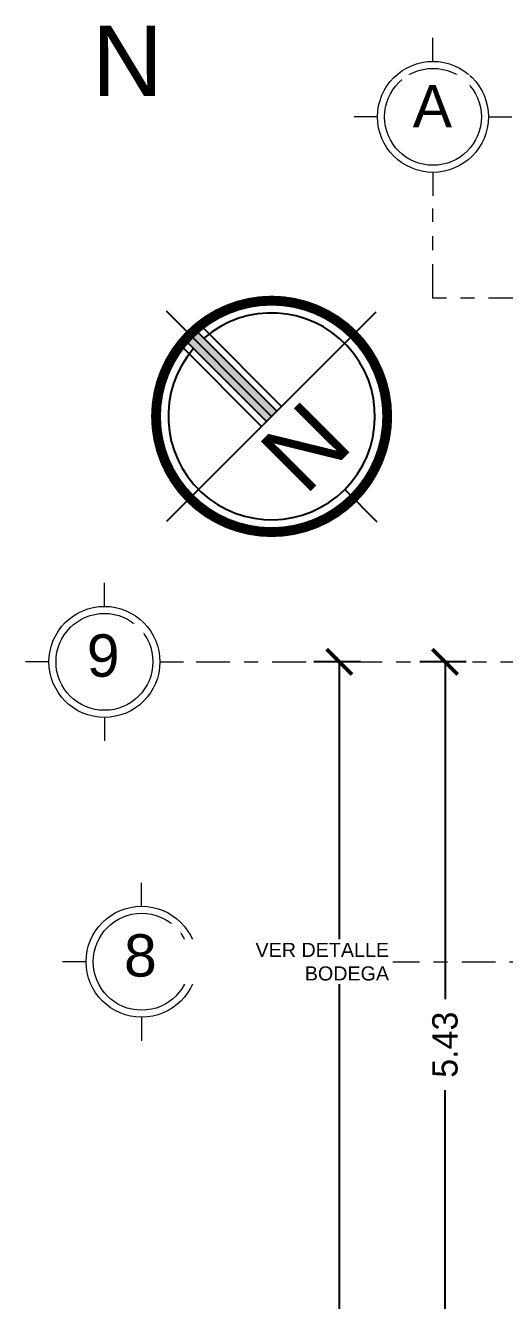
# Model space of a CAD drawing. Header units: millimetres. Extents: x -9559 to 23034, y -7226 to 22400.
# Drawn here: x 177.36 to 180.76, y 47.52 to 56.55 of the extents above; entities that cross this region are included whole.
import ezdxf
from ezdxf.enums import TextEntityAlignment as Align

# ---------------------------------------------------------------- set-up
doc = ezdxf.new("R2010")
doc.units = ezdxf.units.MM
doc.header["$LTSCALE"] = 0.02
doc.linetypes.add('ACAD_ISO10W100', pattern=[18, 12, -3, 0, -3])
for name, color, linetype, lineweight in [('A-ANNO-DIMS', 251, 'Continuous', 9), ('A_DIM-1', 251, 'Continuous', 18), ('G-ANNO-TEXT', 250, 'Continuous', 9), ('S-GRID', 253, 'ACAD_ISO10W100', 5), ('S-GRID-IDEN', 253, 'Continuous', 9)]:
    doc.layers.add(name, color=color, linetype=linetype, lineweight=lineweight)
doc.styles.add('Arial_3', font='arial.ttf', dxfattribs={"height": 0.18})
doc.styles.add('Arial_5', font='arial.ttf', dxfattribs={"height": 0.003})
doc.styles.add('CUADROS', font='arial.ttf')
doc.styles.get("Standard").update_dxf_attribs({"font": 'GOTHIC.TTF'})
doc.dimstyles.get("Standard").update_dxf_attribs({"dimtxt": 0.18, "dimasz": 0.18, "dimexe": 0.18, "dimexo": 0.0625, "dimgap": 0.09, "dimtad": 0, "dimzin": 3, "dimdsep": 46, "dimtxsty": 'Standard', "dimblk": 'ARCHTICK', "dimcen": 0.09, "dimadec": 0, "dimazin": 0, "dimtfac": 1, "dimtofl": 0, "dimtmove": 0, "dimatfit": 3, "dimldrblk": 'ARCHTICK', "dimfxl": 1, "dimtolj": 1, "dimtzin": 0, "dimarcsym": 0})
pattern_1 = [(0, (4e-16, 1e-16), (0, 6.985), [5.08, -1.905]), (90, (4e-16, 1e-16), (-6.985, 4e-16), [5.08, -1.905])]

# ---------------------------------------------------------------- blocks, each defined once
blk = doc.blocks.new('Rejilla - Extremo inicial de rejilla - Círculo-11506-Nivel 1')
h = blk.add_hatch()
h.set_pattern_fill('ANGLE', color=256)
h.set_pattern_definition(pattern_1)
h.paths.add_polyline_path([(0, 0.003933), (0, 0.00452, 0.414214), (-0.00452, 0), (-0.003933, 0, -0.414214)])
h.paths.add_polyline_path([(0, -0.003933), (0, -0.00452, 0.414214), (0.00452, 0), (0.003933, 0, -0.414214)])
at = {"layer": 'A_DIM-1', "true_color": 0x000000, "transparency": 33554661}
h = blk.add_hatch(dxfattribs=at)
h.set_pattern_fill('ANGLE', color=18)
h.set_pattern_definition(pattern_1)
h.paths.add_polyline_path([(0, 0.00452), (0, 0.003933, -0.414214), (0.003933, 0), (0.00452, 0, 0.414214)])
h.paths.add_polyline_path([(-0.003933, 0), (-0.00452, 0, 0.414214), (0, -0.00452), (0, -0.003933, -0.414214)])
at = {"layer": 'S-GRID'}
h = blk.add_hatch(dxfattribs=at)
h.set_pattern_fill('ANGLE', color=256)
h.set_pattern_definition(pattern_1)
h.paths.add_polyline_path([(0, 0.003933), (0, 0.00452, 0.414214), (-0.00452, 0), (-0.003933, 0, -0.414214)])
h.paths.add_polyline_path([(0, -0.003933), (0, -0.00452, 0.414214), (0.00452, 0), (0.003933, 0, -0.414214)])
at = {"layer": 'S-GRID', "linetype": 'Continuous'}
h = blk.add_hatch(dxfattribs=at)
h.set_pattern_fill('AR-B88', color=256, scale=0.1)
h.paths.add_polyline_path([(0, 0.00452), (0, 0.003933, -0.414214), (0.003933, 0), (0.00452, 0, 0.414214)])
h.paths.add_polyline_path([(-0.003933, 0), (-0.00452, 0, 0.414214), (0, -0.00452), (0, -0.003933, -0.414214)])
at = {"layer": 'S-GRID-IDEN', "linetype": 'Continuous'}
for p, q in [((0, 0.003933), (0, 0.0056)), ((-0.003933, 0), (-0.0056, 0)), ((0.003933, 0), (0.0056, 0)), ((0, -0.003933), (0, -0.0056))]:
    blk.add_line(p, q, dxfattribs=at)
for radius in [0.003933, 0.003434]:
    blk.add_circle((0, 0), radius, dxfattribs=at)
blk = doc.blocks.new('_ArchTick')
at = {"color": 0, "linetype": 'ByBlock', "const_width": 0.15}
blk.add_lwpolyline([(-0.5, -0.5), (0.5, 0.5)], dxfattribs=at)
blk = doc.blocks.new('*D341')
at = {"layer": 'A-ANNO-DIMS', "color": 0, "lineweight": -2, "transparency": 16777216}
for p, q in [((180.4862, 52.0428), (180.1566, 52.0428)), ((180.3366, 52.0428), (180.3366, 49.6534)), ((180.3366, 46.6178), (180.3366, 49.0072)), ((180.4862, 46.6178), (180.1566, 46.6178))]:
    blk.add_line(p, q, dxfattribs=at)
at = {"layer": 'A-ANNO-DIMS', "color": 0, "lineweight": -2, "transparency": 16777216, "xscale": 0.18, "yscale": 0.18, "zscale": 0.18}
for p, rotation in [((180.3366, 52.0428), 90), ((180.3366, 46.6178), 270)]:
    blk.add_blockref('_ArchTick', p, dxfattribs=dict(at, rotation=rotation))
at = {"layer": 'A-ANNO-DIMS', "color": 0, "transparency": 16777216, "insert": (180.3366, 49.3303), "char_height": 0.18, "width": 0.780498, "attachment_point": 5, "rotation": 90}
blk.add_mtext('\\A1;5.43', dxfattribs=at)
blk = doc.blocks.new('*D348')
at = {"layer": 'A-ANNO-DIMS', "color": 0, "lineweight": -2, "transparency": 16777216}
for p, q in [((179.7362, 52.0428), (179.4066, 52.0428)), ((179.5866, 52.0428), (179.5866, 44.047)), ((179.5866, 35.2928), (179.5866, 43.2887)), ((179.7362, 35.2928), (179.4066, 35.2928))]:
    blk.add_line(p, q, dxfattribs=at)
at = {"layer": 'A-ANNO-DIMS', "color": 0, "lineweight": -2, "transparency": 16777216, "xscale": 0.18, "yscale": 0.18, "zscale": 0.18}
for p, rotation in [((179.5866, 52.0428), 90), ((179.5866, 35.2928), 270)]:
    blk.add_blockref('_ArchTick', p, dxfattribs=dict(at, rotation=rotation))
at = {"layer": 'A-ANNO-DIMS', "color": 0, "transparency": 16777216, "insert": (179.5866, 43.6678), "char_height": 0.18, "width": 0.607447, "attachment_point": 5, "rotation": 90}
blk.add_mtext('\\A1;16.75', dxfattribs=at)
blk = doc.blocks.new('A$C3F057A20')
for p, q in [((1.312, 2.641), (1.312, 1.32)), ((1.186, 2.338), (1.186, 1.32)), ((1.247, 2.301), (1.247, 1.32)), ((1.377, 2.301), (1.377, 1.32)), ((1.437, 2.338), (1.437, 1.32)), ((0, 1.32), (2.623, 1.32)), ((1.312, 0.404), (1.312, 0))]:
    blk.add_line(p, q)
at = {"const_width": 0.0875}
blk.add_lwpolyline([(0.287, 1.32, 1), (2.337, 1.32, 1)], format="xyb", close=True, dxfattribs=at)
blk.add_arc((1.312, 1.32), 0.916, 94.0608, 85.9392)
blk.add_solid([(1.247, 1.32), (1.377, 1.32), (1.247, 2.301), (1.377, 2.301)])
at = {"ltscale": 0.2, "insert": (1.016, 1.231), "char_height": 0.625, "attachment_point": 1, "style": 'CUADROS'}
blk.add_mtext_dynamic_manual_height_columns('N', width=0.76887, gutter_width=3.125, heights=[0], dxfattribs=at)

msp = doc.modelspace()

# ---------------------------------------------------------------- linework, layer by layer
at = {"layer": 'S-GRID'}
for p, q in [((180.2508, 54.6194), (180.2508, 55.2544)), ((180.8858, 54.6194), (180.2508, 54.6194)), ((178.5707, 52.0428), (193.1699, 52.0428)), ((178.8345, 49.9178), (193.3198, 49.9178))]:
    msp.add_line(p, q, dxfattribs=at)

# ---------------------------------------------------------------- block references
at = {"layer": 'S-GRID-IDEN', "color": 251, "true_color": 0x636466, "xscale": 99.99999999999993, "yscale": 99.99999999999993, "zscale": 99.99999999999993}
for p, rotation in [((180.2508, 55.9044), 180), ((177.9207, 52.0428), 269.9999999999994), ((178.1845, 49.9178), 269.9999999999994)]:
    msp.add_blockref('Rejilla - Extremo inicial de rejilla - Círculo-11506-Nivel 1', p, dxfattribs=dict(at, rotation=rotation))

# ---------------------------------------------------------------- texts
at = {"style": 'CUADROS'}
msp.add_text('N', height=0.5, dxfattribs=at).set_placement((178.0845, 56.3016), align=Align.MIDDLE_CENTER)

# ---------------------------------------------------------------- dimensions: what is measured, and where the dimension line sits
at = {"layer": 'A-ANNO-DIMS'}
for base, p1, p2, picture, middle in [((179.5866, 35.2928), (179.7987, 52.0428), (179.7987, 35.2928), '*D348', (179.5866, 43.6678)), ((180.3366079429, 46.6178229658), (180.5487399773, 52.0428229658), (180.5487399773, 46.6178229658), '*D341', (180.3366079429, 49.3303229658))]:
    dim = msp.add_linear_dim(base=base, p1=p1, p2=p2, angle=90, dimstyle='Standard', dxfattribs=at)
    dim.commit()
    dim.dimension.update_dxf_attribs({"geometry": picture, "text_midpoint": middle})

# ---------------------------------------------------------------- next in the draw order: texts
at = {"layer": 'S-GRID-IDEN', "char_height": 0.3, "width": 0.328039, "attachment_point": 1, "style": 'Arial_5', "bg_fill": 3, "box_fill_scale": 1.25, "bg_fill_color": 256, "bg_fill_true_color": 13158600, "bg_fill_transparency": 0}
for s, insert in [('A', (180.107, 56.1293)), ('9', (177.7954, 52.2377)), ('8', (178.0591, 50.1127))]:
    msp.add_mtext(s, dxfattribs=dict(at, insert=insert))

# ---------------------------------------------------------------- next in the draw order: block references
at = {"xscale": 0.7999999999999999, "yscale": 0.7999999999999999, "zscale": 0.7999999999999999, "rotation": 44.99999999999994}
msp.add_blockref('A$C3F057A20', (179.111, 52.2932), dxfattribs=at)

# ---------------------------------------------------------------- next in the draw order: texts
at = {"layer": 'G-ANNO-TEXT', "insert": (179.9394, 50.0519), "char_height": 0.1, "width": 1.557341, "attachment_point": 3, "style": 'Arial_3', "bg_fill": 3, "box_fill_scale": 1.25, "bg_fill_color": 256, "bg_fill_true_color": 13158600, "bg_fill_transparency": 0}
msp.add_mtext('VER DETALLE\\PBODEGA', dxfattribs=at)

doc.saveas('drawing.dxf')
